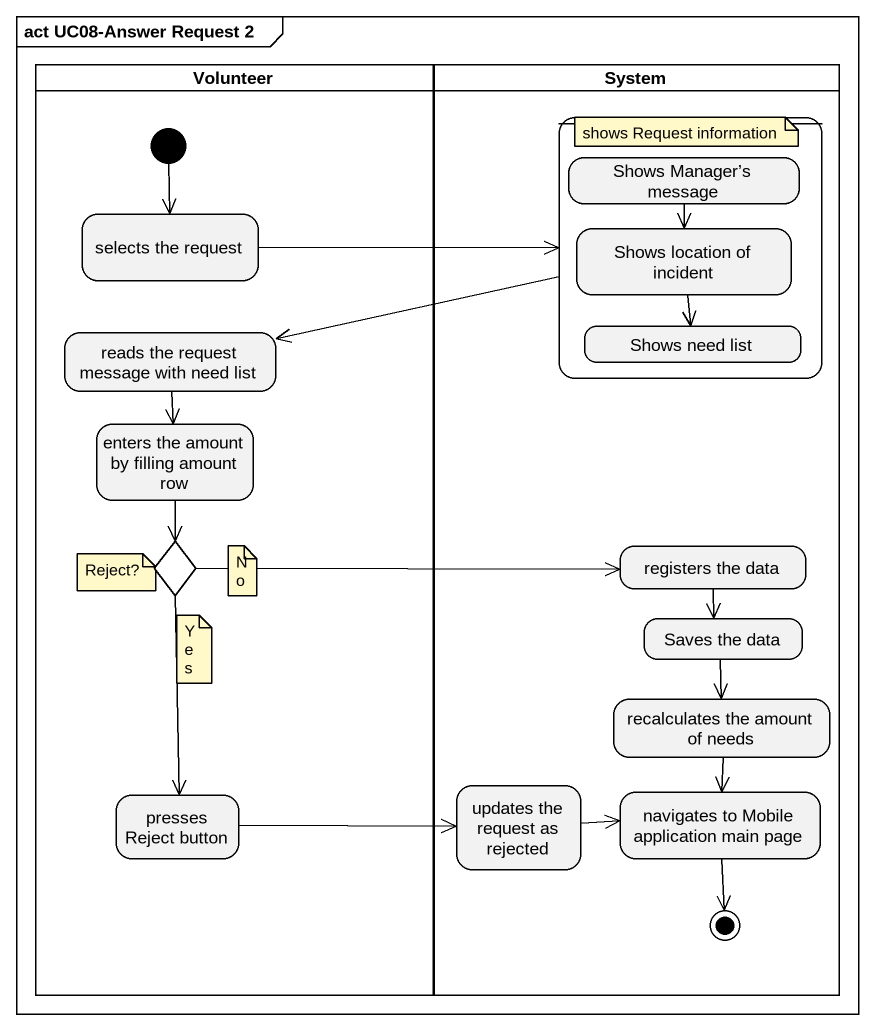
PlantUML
@startuml
mainframe act UC08-Answer Request 2
hide empty description
state Volunteer <<partition>> {
  state "selects the request" as selects_the_request
  state "reads the request message with need list" as reads_the_request_message
  state "enters the amount by filling amount row" as enters_the_amount_by
  state choice1 <<choice>>
  state "presses Reject button" as presses_Reject_button
  [*] --> selects_the_request
}
state System <<partition>> {
  state " " as state1 {
    state "Shows Manager’s message" as Shows_Manager_s_message
    state "Shows location of incident" as Shows_location_of_incident
    state "Shows need list" as Shows_need_list
  }
  state "registers the data" as registers_the_data
  state "Saves the data" as Saves_the_data
  state "recalculates the amount of needs" as recalculates_the_amount_of
  state "updates the request as rejected" as updates_the_request_as
  state "navigates to Mobile application main page" as navigates_to_Mobile
  navigates_to_Mobile --> [*]
}
state1 -left-> reads_the_request_message
Shows_Manager_s_message --> Shows_location_of_incident
selects_the_request -right-> state1
Shows_location_of_incident --> Shows_need_list
reads_the_request_message --> enters_the_amount_by
enters_the_amount_by --> choice1
choice1 -right-> registers_the_data
choice1 --> presses_Reject_button
registers_the_data --> Saves_the_data
Saves_the_data --> recalculates_the_amount_of
recalculates_the_amount_of --> navigates_to_Mobile
presses_Reject_button -right-> updates_the_request_as
updates_the_request_as -right-> navigates_to_Mobile
note as N1
  shows Request information
end note
note as N2
  Reject?
end note
note as N3
  No
end note
note as N4
  Yes
end note
@enduml
